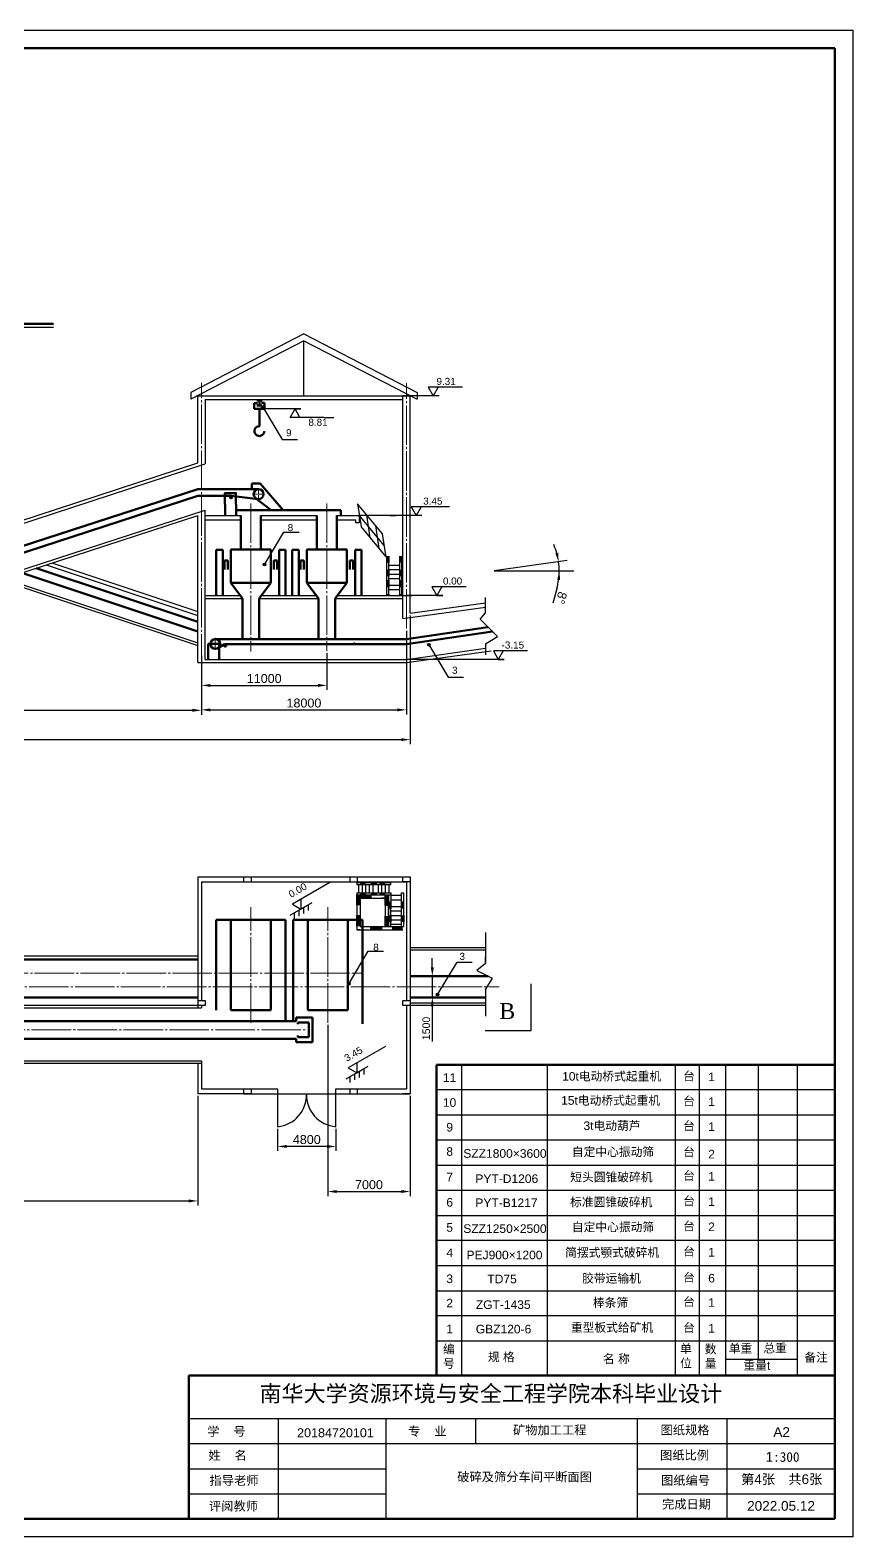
# Model space of a CAD drawing. Header units: millimetres. Extents: x 2523 to 3117, y 1356 to 1776.
# Drawn here: x 2888.1 to 3117.3, y 1355.7 to 1775.7 of the extents above; entities that cross this region are included whole.
import ezdxf

# ---------------------------------------------------------------- set-up
doc = ezdxf.new("R2010")
doc.units = ezdxf.units.MM
doc.linetypes.add('CENTER2', pattern=[28.575, 19.05, -3.175, 3.175, -3.175])
doc.linetypes.add('JIS_08_11', pattern=[12.8, 11, -0.6, 0.6, -0.6])
doc.layers.add('中心线', color=7, linetype='CENTER2', lineweight=9)
doc.layers.add('设备', color=7, linetype='Continuous', lineweight=50)
doc.layers.add('厂房', color=7, linetype='Continuous')
doc.layers.add('标注', color=7, linetype='Continuous')
doc.styles.get("Standard").update_dxf_attribs({"font": 'arial.ttf'})
doc.dimstyles.new('ISO-25', dxfattribs={"dimtxt": 2.5, "dimasz": 2.5, "dimexe": 1.25, "dimexo": 0.625, "dimtad": 1, "dimtxsty": 'Standard', "dimcen": 2.5, "dimadec": 0, "dimazin": 0, "dimtfac": 1, "dimtmove": 0, "dimatfit": 3, "dimfxl": 1, "dimarcsym": 0})

# ---------------------------------------------------------------- blocks, each defined once
blk = doc.blocks.new('*U15')
at = {"layer": '中心线', "color": 0, "linetype": 'JIS_08_11', "transparency": 16777216}
blk.add_line((0, -19.58), (0, 61.43), dxfattribs=at)
blk = doc.blocks.new('*U16')
at = {"layer": '中心线', "color": 0, "linetype": 'JIS_08_11', "transparency": 16777216}
blk.add_line((0, 32.06), (0, -9.06), dxfattribs=at)
blk = doc.blocks.new('*U17')
at = {"layer": '中心线', "color": 0, "linetype": 'JIS_08_11', "transparency": 16777216}
blk.add_line((0, -34.19), (0, 34.19), dxfattribs=at)
blk = doc.blocks.new('*D45')
at = {"layer": 'Defpoints', "color": 0, "transparency": 16777216}
for p in [(2992.92, 1608.94), (2935.82, 1596.39), (2992.92, 1586.26)]:
    blk.add_point(p, dxfattribs=at)
at = {"layer": '标注', "color": 0, "lineweight": -2, "transparency": 16777216}
for p, q in [((2992.92, 1608.31), (2992.92, 1585.01)), ((2935.82, 1595.76), (2935.82, 1585.01)), ((2938.32, 1586.26), (2990.42, 1586.26))]:
    blk.add_line(p, q, dxfattribs=at)
at = {"layer": '标注', "color": 0, "transparency": 16777216}
for points in [[(2938.32, 1586.67), (2938.32, 1585.84), (2935.82, 1586.26)], [(2990.42, 1586.67), (2990.42, 1585.84), (2992.92, 1586.26)]]:
    blk.add_solid(points, dxfattribs=at)
at = {"layer": '标注', "color": 0, "transparency": 16777216, "insert": (2964.37, 1588.16), "char_height": 2.5, "attachment_point": 5}
blk.add_mtext('18000', dxfattribs=at)
blk = doc.blocks.new('*D46')
at = {"layer": 'Defpoints', "color": 0, "transparency": 16777216}
for p in [(3035.43, 1626.68), (3037.71, 1627.86), (3017.35, 1624.99), (3017.35, 1624.99), (3039.54, 1624.99)]:
    blk.add_point(p, dxfattribs=at)
at = {"layer": '标注', "color": 0, "lineweight": -2, "transparency": 16777216}
blk.add_line((3034.82, 1620.04), (3033.67, 1615.98), dxfattribs=at)
for start, end in [(15.9183, 23.8148), (360, 8.0218), (344.1692, 360), (344.207, 352.1035)]:
    blk.add_arc((3017.35, 1624.99), 18.15, start, end, dxfattribs=at)
at = {"layer": '标注', "color": 0, "transparency": 16777216}
for points in [[(3035.22, 1630.05), (3034.4, 1629.88), (3035.33, 1627.52)], [(3034.92, 1622.52), (3035.75, 1622.47), (3035.51, 1624.99)]]:
    blk.add_solid(points, dxfattribs=at)
at = {"layer": '标注', "color": 0, "transparency": 16777216, "insert": (3036.07, 1617.49), "char_height": 2.5, "attachment_point": 5, "rotation": 254.1692}
blk.add_mtext('8°', dxfattribs=at)
blk = doc.blocks.new('*U6')
at = {"layer": '中心线', "color": 0, "linetype": 'JIS_08_11', "transparency": 16777216}
blk.add_line((-121.49, 0), (108.89, 0), dxfattribs=at)
blk = doc.blocks.new('*U8')
at = {"layer": '中心线', "color": 0, "linetype": 'JIS_08_11', "transparency": 16777216}
blk.add_line((-232.01, 0), (14.16, 0), dxfattribs=at)
blk = doc.blocks.new('*U9')
at = {"layer": '中心线', "color": 0, "linetype": 'JIS_08_11', "transparency": 16777216}
blk.add_line((-109.46, 0), (109.46, 0), dxfattribs=at)
blk = doc.blocks.new('*U10')
at = {"layer": '中心线', "color": 0, "linetype": 'JIS_08_11', "transparency": 16777216}
blk.add_line((0, -16.08), (0, 16.08), dxfattribs=at)
blk = doc.blocks.new('*D38')
at = {"layer": 'Defpoints', "color": 0, "transparency": 16777216}
for p in [(2993.96, 1512.02), (2993.96, 1506.12), (3000.13, 1506.12)]:
    blk.add_point(p, dxfattribs=at)
at = {"layer": '标注', "color": 0, "lineweight": -2, "transparency": 16777216}
for p, q in [((3000.13, 1514.52), (3000.13, 1517.02)), ((2994.58, 1512.02), (3001.38, 1512.02)), ((3000.13, 1512.02), (3000.13, 1506.12)), ((2994.58, 1506.12), (3001.38, 1506.12)), ((3000.13, 1503.62), (3000.13, 1493.8))]:
    blk.add_line(p, q, dxfattribs=at)
at = {"layer": '标注', "color": 0, "transparency": 16777216}
for points in [[(2999.72, 1514.52), (3000.55, 1514.52), (3000.13, 1512.02)], [(2999.72, 1503.62), (3000.55, 1503.62), (3000.13, 1506.12)]]:
    blk.add_solid(points, dxfattribs=at)
at = {"layer": '标注', "color": 0, "transparency": 16777216, "insert": (2998.44, 1497.46), "char_height": 2.5, "attachment_point": 5, "rotation": 90}
blk.add_mtext('{\\H0.84x;1500}', dxfattribs=at)
blk = doc.blocks.new('*D54')
at = {"layer": 'Defpoints', "color": 0, "transparency": 16777216}
for p in [(2597.51, 1682.57), (2993.96, 1613.18), (2993.96, 1577.96)]:
    blk.add_point(p, dxfattribs=at)
at = {"layer": '厂房', "color": 0, "lineweight": -2, "transparency": 16777216}
for p, q in [((2597.51, 1681.94), (2597.51, 1576.71)), ((2993.96, 1612.55), (2993.96, 1576.71)), ((2600.01, 1577.96), (2991.46, 1577.96))]:
    blk.add_line(p, q, dxfattribs=at)
at = {"layer": '厂房', "color": 0, "transparency": 16777216}
for points in [[(2600.01, 1578.38), (2600.01, 1577.54), (2597.51, 1577.96)], [(2991.46, 1578.38), (2991.46, 1577.54), (2993.96, 1577.96)]]:
    blk.add_solid(points, dxfattribs=at)
at = {"layer": '厂房', "color": 0, "transparency": 16777216, "insert": (2795.73, 1579.86), "char_height": 2.5, "attachment_point": 5}
blk.add_mtext('98000', dxfattribs=at)
blk = doc.blocks.new('*D56')
at = {"layer": 'Defpoints', "color": 0, "transparency": 16777216}
for p in [(2957.03, 1470.08), (2973.28, 1470.08), (2957.03, 1464.56)]:
    blk.add_point(p, dxfattribs=at)
at = {"layer": '标注', "color": 0, "lineweight": -2, "transparency": 16777216}
for p, q in [((2957.03, 1469.45), (2957.03, 1463.31)), ((2973.28, 1469.45), (2973.28, 1463.31)), ((2970.78, 1464.56), (2959.53, 1464.56))]:
    blk.add_line(p, q, dxfattribs=at)
at = {"layer": '标注', "color": 0, "transparency": 16777216}
for points in [[(2959.53, 1464.98), (2959.53, 1464.15), (2957.03, 1464.56)], [(2970.78, 1464.98), (2970.78, 1464.15), (2973.28, 1464.56)]]:
    blk.add_solid(points, dxfattribs=at)
at = {"layer": '标注', "color": 0, "transparency": 16777216, "insert": (2965.16, 1466.47), "char_height": 2.5, "attachment_point": 5}
blk.add_mtext('4800', dxfattribs=at)
blk = doc.blocks.new('*U57')
at = {"layer": '中心线', "color": 0, "linetype": 'CENTER2', "transparency": 16777216}
for p, q in [((-1.56, 0), (-0.28, 0)), ((0, 0.28), (0, 1.67)), ((0.28, 0), (1.56, 0)), ((0, -1.56), (0, -0.28))]:
    blk.add_line(p, q, dxfattribs=at)
at = {"layer": '中心线', "color": 0, "linetype": 'Continuous', "transparency": 16777216}
for p, q in [((-0.14, 0), (0.14, 0)), ((0, -0.14), (0, 0.14))]:
    blk.add_line(p, q, dxfattribs=at)
blk = doc.blocks.new('*U64')
at = {"layer": '中心线', "color": 0, "linetype": 'JIS_08_11', "transparency": 16777216}
blk.add_line((0, 32.14), (0, -9.14), dxfattribs=at)
blk = doc.blocks.new('*U65')
at = {"layer": '中心线', "color": 0, "linetype": 'JIS_08_11', "transparency": 16777216}
blk.add_line((0, -16.08), (0, 16.08), dxfattribs=at)
blk = doc.blocks.new('*D66')
at = {"layer": 'Defpoints', "color": 0, "transparency": 16777216}
for p in [(2970.78, 1602.67), (2935.82, 1599.44), (2970.78, 1593.08)]:
    blk.add_point(p, dxfattribs=at)
at = {"layer": '厂房', "color": 0, "lineweight": -2, "transparency": 16777216}
for p, q in [((2970.78, 1602.04), (2970.78, 1591.83)), ((2935.82, 1598.82), (2935.82, 1591.83)), ((2938.32, 1593.08), (2968.28, 1593.08))]:
    blk.add_line(p, q, dxfattribs=at)
at = {"layer": '厂房', "color": 0, "transparency": 16777216}
for points in [[(2938.32, 1593.5), (2938.32, 1592.67), (2935.82, 1593.08)], [(2968.28, 1593.5), (2968.28, 1592.67), (2970.78, 1593.08)]]:
    blk.add_solid(points, dxfattribs=at)
at = {"layer": '厂房', "color": 0, "transparency": 16777216, "insert": (2953.3, 1594.99), "char_height": 2.5, "attachment_point": 5}
blk.add_mtext('11000', dxfattribs=at)
blk = doc.blocks.new('*D67')
at = {"layer": 'Defpoints', "color": 0, "transparency": 16777216}
for p in [(2971.01, 1499.07), (2993.96, 1479.26), (2993.96, 1452)]:
    blk.add_point(p, dxfattribs=at)
at = {"layer": '厂房', "color": 0, "lineweight": -2, "transparency": 16777216}
for p, q in [((2971.01, 1498.44), (2971.01, 1450.75)), ((2993.96, 1478.63), (2993.96, 1450.75)), ((2973.51, 1452), (2991.46, 1452))]:
    blk.add_line(p, q, dxfattribs=at)
at = {"layer": '厂房', "color": 0, "transparency": 16777216}
for points in [[(2973.51, 1452.41), (2973.51, 1451.58), (2971.01, 1452)], [(2991.46, 1452.41), (2991.46, 1451.58), (2993.96, 1452)]]:
    blk.add_solid(points, dxfattribs=at)
at = {"layer": '厂房', "color": 0, "transparency": 16777216, "insert": (2982.48, 1453.9), "char_height": 2.5, "attachment_point": 5}
blk.add_mtext('7000', dxfattribs=at)
blk = doc.blocks.new('*D68')
at = {"layer": 'Defpoints', "color": 0, "transparency": 16777216}
for p in [(2934.79, 1479.26), (2788.65, 1450.52), (2934.79, 1449.38)]:
    blk.add_point(p, dxfattribs=at)
at = {"layer": '厂房', "color": 0, "lineweight": -2, "transparency": 16777216}
for p, q in [((2934.79, 1478.63), (2934.79, 1448.13)), ((2788.65, 1449.9), (2788.65, 1448.13)), ((2791.15, 1449.38), (2932.29, 1449.38))]:
    blk.add_line(p, q, dxfattribs=at)
at = {"layer": '厂房', "color": 0, "transparency": 16777216}
for points in [[(2791.15, 1449.79), (2791.15, 1448.96), (2788.65, 1449.38)], [(2932.29, 1449.79), (2932.29, 1448.96), (2934.79, 1449.38)]]:
    blk.add_solid(points, dxfattribs=at)
at = {"layer": '厂房', "color": 0, "transparency": 16777216, "insert": (2861.72, 1451.28), "char_height": 2.5, "attachment_point": 5}
blk.add_mtext('42500', dxfattribs=at)
blk = doc.blocks.new('*D69')
at = {"layer": 'Defpoints', "color": 0, "transparency": 16777216}
for p in [(2802.8, 1602.02), (2935.82, 1602.02), (2935.82, 1586.14)]:
    blk.add_point(p, dxfattribs=at)
at = {"layer": '厂房', "color": 0, "lineweight": -2, "transparency": 16777216}
for p, q in [((2802.8, 1601.39), (2802.8, 1584.89)), ((2935.82, 1601.39), (2935.82, 1584.89)), ((2805.3, 1586.14), (2933.32, 1586.14))]:
    blk.add_line(p, q, dxfattribs=at)
at = {"layer": '厂房', "color": 0, "transparency": 16777216}
for points in [[(2805.3, 1586.56), (2805.3, 1585.73), (2802.8, 1586.14)], [(2933.32, 1586.56), (2933.32, 1585.73), (2935.82, 1586.14)]]:
    blk.add_solid(points, dxfattribs=at)
at = {"layer": '厂房', "color": 0, "transparency": 16777216, "insert": (2869.31, 1588.05), "char_height": 2.5, "attachment_point": 5}
blk.add_mtext('39000', dxfattribs=at)
blk = doc.blocks.new('*U70')
at = {"layer": '中心线', "color": 0, "linetype": 'CENTER2', "transparency": 16777216}
for p, q in [((-0.42, 0), (-0.07, 0)), ((0, 0.07), (0, 0.46)), ((0.07, 0), (0.42, 0)), ((0, -0.53), (0, -0.07))]:
    blk.add_line(p, q, dxfattribs=at)
at = {"layer": '中心线', "color": 0, "linetype": 'Continuous', "transparency": 16777216}
for p, q in [((-0.03, 0), (0.03, 0)), ((0, -0.03), (0, 0.03))]:
    blk.add_line(p, q, dxfattribs=at)
blk = doc.blocks.new('*U71')
at = {"layer": '中心线', "color": 0, "linetype": 'CENTER2', "transparency": 16777216}
for p, q in [((-0.42, 0), (-0.07, 0)), ((0, 0.07), (0, 0.46)), ((0.07, 0), (0.42, 0)), ((0, -0.53), (0, -0.07))]:
    blk.add_line(p, q, dxfattribs=at)
at = {"layer": '中心线', "color": 0, "linetype": 'Continuous', "transparency": 16777216}
for p, q in [((-0.03, 0), (0.03, 0)), ((0, -0.03), (0, 0.03))]:
    blk.add_line(p, q, dxfattribs=at)
blk = doc.blocks.new('*U72')
at = {"layer": '中心线', "color": 0, "linetype": 'CENTER2', "transparency": 16777216}
for p, q in [((-1.56, 0), (-0.28, 0)), ((0, 0.28), (0, 1.67)), ((0.28, 0), (1.56, 0)), ((0, -1.56), (0, -0.28))]:
    blk.add_line(p, q, dxfattribs=at)
at = {"layer": '中心线', "color": 0, "linetype": 'Continuous', "transparency": 16777216}
for p, q in [((-0.14, 0), (0.14, 0)), ((0, -0.14), (0, 0.14))]:
    blk.add_line(p, q, dxfattribs=at)

msp = doc.modelspace()

# ---------------------------------------------------------------- hatches: boundary and pattern name
at = {"layer": '厂房', "lineweight": -3, "true_color": 0x000000}
for points in [[(2987.441, 1627.253), (2987.441, 1629.126), (2988.065, 1629.126), (2988.065, 1627.253)], [(2991.056, 1627.253), (2991.056, 1629.126), (2991.68, 1629.126), (2991.68, 1627.253)], [(2987.441, 1623.506), (2987.441, 1625.38), (2988.065, 1625.38), (2988.065, 1623.506)], [(2987.441, 1620.41), (2987.441, 1622.283), (2988.065, 1622.283), (2988.065, 1620.41)], [(2991.056, 1623.506), (2991.056, 1625.38), (2991.68, 1625.38), (2991.68, 1623.506)], [(2991.056, 1620.41), (2991.056, 1622.283), (2991.68, 1622.283), (2991.68, 1620.41)], [(2987.441, 1618.176), (2988.065, 1618.176), (2988.065, 1618.536), (2987.441, 1618.536)], [(2991.056, 1618.176), (2991.68, 1618.177), (2991.68, 1618.536), (2991.056, 1618.536)], [(2980.069, 1538.108), (2981.558, 1538.108), (2981.558, 1537.612), (2980.069, 1537.612)], [(2983.047, 1538.108), (2984.536, 1538.108), (2984.536, 1537.612), (2983.047, 1537.612)], [(2985.509, 1538.108), (2986.998, 1538.108), (2986.998, 1537.612), (2985.509, 1537.612)], [(2980.08, 1534.739), (2980.08, 1531.787), (2979.096, 1531.787), (2979.096, 1534.739)], [(2980.069, 1535.235), (2981.558, 1535.235), (2981.558, 1534.739), (2980.069, 1534.739)], [(2980.08, 1534.739), (2983.033, 1534.739), (2983.033, 1533.755), (2980.08, 1533.755)], [(2983.047, 1535.235), (2984.536, 1535.235), (2984.536, 1534.739), (2983.047, 1534.739)], [(2985.509, 1535.235), (2986.998, 1535.235), (2986.998, 1534.739), (2985.509, 1534.739)], [(2987.953, 1534.739), (2987.953, 1531.787), (2986.969, 1531.787), (2986.969, 1534.739)], [(2980.08, 1528.834), (2980.08, 1525.882), (2979.096, 1525.882), (2979.096, 1528.834)], [(2987.953, 1528.834), (2987.953, 1525.882), (2986.969, 1525.882), (2986.969, 1528.834)], [(2987.953, 1530.852), (2987.953, 1532.725), (2988.577, 1532.725), (2988.577, 1530.852)], [(2987.953, 1527.106), (2987.953, 1528.979), (2988.577, 1528.979), (2988.577, 1527.106)], [(2991.568, 1530.852), (2991.568, 1532.725), (2992.192, 1532.725), (2992.192, 1530.852)], [(2991.568, 1527.106), (2991.568, 1528.979), (2992.192, 1528.979), (2992.192, 1527.106)], [(2983.033, 1525.891), (2985.985, 1525.891), (2985.985, 1524.907), (2983.033, 1524.907)], [(2988.937, 1525.891), (2991.889, 1525.891), (2991.889, 1524.907), (2988.937, 1524.907)]]:
    msp.add_hatch(color=18, dxfattribs=at).paths.add_polyline_path(points)
at = {"layer": '标注', "lineweight": -3, "true_color": 0x000000}
for points in [[(2953.764, 1626.781, 1), (2953.031, 1626.781, 1)], [(2999.532, 1604.429, -1), (2998.799, 1604.429, -1)], [(2977.261, 1509.91, 1), (2976.528, 1509.91, 1)], [(3001.976, 1506.898, 1), (3001.243, 1506.898, 1)]]:
    msp.add_hatch(color=18, dxfattribs=at).paths.add_polyline_path(points)
at = {"layer": '设备', "lineweight": -3, "true_color": 0x000000}
msp.add_hatch(color=18, dxfattribs=at).paths.add_polyline_path([(2953.285, 1670.64, -1), (2952.553, 1670.64, -1)])

# ---------------------------------------------------------------- linework, layer by layer
for p, q in [((2523.283, 1775.738), (3117.283, 1775.738)), ((3117.283, 1775.738), (3117.283, 1355.738)), ((3008.271, 1487.319), (3008.271, 1400.738)), ((3032.146, 1487.319), (3032.146, 1400.738)), ((3067.822, 1487.319), (3067.822, 1400.738)), ((3074.475, 1487.319), (3074.475, 1400.738)), ((3081.823, 1487.319), (3081.823, 1400.738)), ((3090.886, 1487.319), (3090.886, 1405.232)), ((3101.796, 1487.319), (3101.796, 1400.738)), ((3112.283, 1480.319), (3001.271, 1480.319)), ((3112.283, 1473.319), (3001.271, 1473.319)), ((3112.283, 1360.738), (3112.283, 1473.319)), ((3112.283, 1466.319), (3001.271, 1466.319)), ((3001.271, 1459.319), (3112.283, 1459.319)), ((3112.283, 1452.319), (3001.271, 1452.319)), ((3001.271, 1445.319), (3112.283, 1445.319)), ((3112.283, 1438.319), (3001.271, 1438.319)), ((3112.283, 1431.319), (3001.271, 1431.319)), ((3001.271, 1424.319), (3112.283, 1424.319)), ((3112.283, 1417.319), (3001.271, 1417.319)), ((3112.283, 1410.319), (3001.271, 1410.319)), ((2932.283, 1388.738), (3112.283, 1388.738)), ((2957.283, 1360.738), (2957.283, 1388.738)), ((2987.283, 1360.738), (2987.283, 1388.738)), ((3012.283, 1381.738), (3012.283, 1388.738)), ((3057.283, 1360.738), (3057.283, 1388.738)), ((3082.283, 1360.738), (3082.283, 1388.738)), ((2932.283, 1381.738), (3112.283, 1381.738)), ((2932.283, 1374.738), (2987.283, 1374.738)), ((3057.283, 1374.738), (3112.283, 1374.738)), ((2932.283, 1367.738), (2987.283, 1367.738)), ((3057.283, 1367.738), (3112.283, 1367.738)), ((3117.283, 1355.738), (2523.283, 1355.738))]:
    msp.add_line(p, q)
at = {"lineweight": 50}
for p, q in [((2548.283, 1770.738), (3112.283, 1770.738)), ((3112.283, 1770.738), (3112.283, 1360.738)), ((3001.271, 1400.738), (3001.271, 1487.319)), ((3112.283, 1487.319), (3001.271, 1487.319)), ((2932.283, 1360.738), (2932.283, 1400.738)), ((2932.283, 1400.738), (3112.283, 1400.738)), ((3112.283, 1360.738), (2548.283, 1360.738))]:
    msp.add_line(p, q, dxfattribs=at)
at = {"ltscale": 0.5}
msp.add_line((3081.823, 1405.232), (3101.796, 1405.232), dxfattribs=at)
at = {"layer": '厂房'}
for p, q in [((2964.372, 1691.087), (2932.872, 1674.742)), ((2964.372, 1689.172), (2932.872, 1672.827)), ((2964.372, 1691.087), (2995.871, 1674.742)), ((2964.372, 1673.822), (2964.372, 1689.172)), ((2964.372, 1689.172), (2995.871, 1672.827)), ((2932.872, 1674.742), (2932.872, 1672.827)), ((2936.854, 1672.789), (2936.854, 1654.873)), ((2995.871, 1674.742), (2995.871, 1672.827)), ((2945.475, 1640.448), (2946.825, 1640.448)), ((2952.388, 1640.45), (2968, 1640.454)), ((2892.576, 1626.691), (2934.788, 1612.588)), ((2894.188, 1627.218), (2934.788, 1613.637)), ((2879.844, 1622.532), (2934.788, 1604.235)), ((2880.888, 1622.873), (2934.788, 1604.923)), ((2988.577, 1537.612), (2988.577, 1538.108)), ((2991.568, 1535.235), (2992.192, 1535.235)), ((2935.824, 1503.859), (2935.824, 1503.214))]:
    msp.add_line(p, q, dxfattribs=at)
at = {"layer": '厂房', "color": 18, "lineweight": -3, "true_color": 0x000000}
for p, q in [((2934.788, 1673.822), (2993.956, 1673.822)), ((2934.788, 1655.153), (2934.788, 1673.822)), ((2936.854, 1672.789), (2991.889, 1672.789)), ((2991.889, 1611.696), (2991.889, 1673.825)), ((2993.956, 1613.175), (2993.956, 1673.822)), ((2815.043, 1615.817), (2934.788, 1655.153)), ((2815.731, 1615.128), (2936.854, 1654.873)), ((2934.788, 1654.186), (2934.788, 1654.195)), ((2979.306, 1643.718), (2980.278, 1637.332)), ((2986.263, 1635.315), (2979.306, 1643.718)), ((2808.481, 1600.133), (2936.854, 1641.971)), ((2809.17, 1599.444), (2934.788, 1640.481)), ((2934.788, 1599.444), (2934.788, 1640.481)), ((2936.854, 1600.33), (2936.854, 1641.971)), ((2973.558, 1640.456), (2979.802, 1640.454)), ((2973.561, 1639.265), (2978.867, 1639.265)), ((2978.867, 1638.397), (2978.867, 1639.265)), ((2979.802, 1638.397), (2978.867, 1638.397)), ((2986.749, 1632.122), (2979.792, 1640.525)), ((2979.802, 1640.454), (2979.802, 1638.397)), ((2997.199, 1640.454), (2979.802, 1640.454)), ((2982.829, 1634.251), (2981.857, 1640.637)), ((2987.235, 1628.929), (2980.278, 1637.332)), ((2985.336, 1631.223), (2984.364, 1637.609)), ((2987.235, 1628.929), (2986.263, 1635.315)), ((2987.441, 1627.253), (2987.441, 1629.126)), ((2987.441, 1622.283), (2987.441, 1629.126)), ((2988.065, 1629.126), (2988.065, 1627.253)), ((2988.065, 1622.283), (2988.065, 1629.126)), ((2988.065, 1626.628), (2991.056, 1626.628)), ((2991.056, 1627.253), (2991.056, 1629.126)), ((2991.056, 1622.283), (2991.056, 1629.126)), ((2991.68, 1622.283), (2991.68, 1629.126)), ((2987.441, 1623.506), (2987.441, 1625.38)), ((2987.441, 1622.283), (2988.065, 1622.283)), ((2987.441, 1620.41), (2987.441, 1622.283)), ((2987.441, 1618.176), (2987.441, 1622.283)), ((2988.065, 1625.38), (2988.065, 1623.506)), ((2988.065, 1625.38), (2991.056, 1625.38)), ((2988.065, 1625.38), (2991.056, 1625.38)), ((2988.065, 1624.131), (2991.056, 1624.131)), ((2988.065, 1622.882), (2991.056, 1622.882)), ((2988.065, 1622.283), (2988.065, 1620.41)), ((2988.065, 1618.176), (2988.065, 1622.283)), ((2991.056, 1623.506), (2991.056, 1625.38)), ((2991.056, 1622.283), (2991.68, 1622.283)), ((2991.056, 1620.41), (2991.056, 1622.283)), ((2991.056, 1618.176), (2991.056, 1622.283)), ((2991.68, 1625.38), (2991.68, 1623.506)), ((2991.68, 1618.177), (2991.68, 1622.283)), ((2936.854, 1618.173), (2946.636, 1618.173)), ((2936.854, 1617.287), (2947.296, 1617.287)), ((2951.92, 1617.287), (2968.469, 1617.287)), ((2952.58, 1618.173), (2967.809, 1618.173)), ((2973.093, 1617.287), (2991.889, 1617.287)), ((2973.752, 1618.173), (2991.889, 1618.177)), ((2987.441, 1618.176), (2987.441, 1618.536)), ((2988.065, 1621.034), (2991.056, 1621.034)), ((2988.065, 1619.785), (2991.056, 1619.785)), ((2988.065, 1618.536), (2988.065, 1618.176)), ((2991.056, 1618.176), (2991.056, 1618.536)), ((2991.68, 1618.536), (2991.68, 1618.177)), ((3014.918, 1604.637), (3014.918, 1602.532)), ((2936.854, 1600.33), (2970.269, 1600.33)), ((2992.922, 1600.33), (3014.918, 1603.422)), ((2947.606, 1599.444), (2992.922, 1599.441)), ((2979.096, 1538.108), (2984.536, 1538.108)), ((2979.096, 1538.108), (2979.096, 1537.612)), ((2979.096, 1537.612), (2984.536, 1537.612)), ((2979.573, 1537.612), (2979.573, 1535.235)), ((2980.069, 1538.108), (2981.558, 1538.108)), ((2981.558, 1537.612), (2980.069, 1537.612)), ((2980.565, 1537.612), (2980.565, 1535.235)), ((2981.558, 1537.612), (2981.558, 1535.235)), ((2981.558, 1537.612), (2981.558, 1535.235)), ((2982.551, 1537.612), (2982.551, 1535.235)), ((2983.047, 1538.108), (2984.536, 1538.108)), ((2984.536, 1537.612), (2983.047, 1537.612)), ((2983.543, 1537.612), (2983.543, 1535.235)), ((2984.536, 1538.108), (2988.577, 1538.108)), ((2984.536, 1538.108), (2984.536, 1537.612)), ((2984.536, 1537.612), (2988.577, 1537.612)), ((2985.012, 1537.612), (2985.012, 1535.235)), ((2985.509, 1538.108), (2986.998, 1538.108)), ((2986.998, 1537.612), (2985.509, 1537.612)), ((2986.005, 1537.612), (2986.005, 1535.235)), ((2986.998, 1537.612), (2986.998, 1535.235)), ((2986.998, 1537.612), (2986.998, 1535.235)), ((2987.99, 1537.612), (2987.99, 1535.235)), ((2979.096, 1535.235), (2979.096, 1534.739)), ((2979.096, 1535.235), (2984.536, 1535.235)), ((2979.096, 1534.739), (2980.08, 1534.739)), ((2979.096, 1531.787), (2979.096, 1534.739)), ((2979.096, 1534.739), (2979.096, 1524.907)), ((2979.096, 1534.739), (2987.953, 1534.739)), ((2979.096, 1534.739), (2984.536, 1534.739)), ((2979.096, 1533.755), (2987.953, 1533.755)), ((2980.069, 1535.235), (2981.558, 1535.235)), ((2981.558, 1534.739), (2980.069, 1534.739)), ((2980.08, 1533.755), (2980.08, 1534.739)), ((2980.08, 1534.739), (2980.08, 1531.787)), ((2980.08, 1534.739), (2983.033, 1534.739)), ((2980.08, 1533.755), (2980.08, 1525.944)), ((2980.08, 1532.771), (2980.08, 1533.755)), ((2983.033, 1533.755), (2980.08, 1533.755)), ((2980.08, 1533.755), (2980.08, 1532.771)), ((2983.033, 1533.755), (2983.033, 1534.739)), ((2983.033, 1534.739), (2983.033, 1533.755)), ((2983.047, 1535.235), (2984.536, 1535.235)), ((2984.536, 1535.235), (2984.536, 1534.739)), ((2984.536, 1535.235), (2988.577, 1535.235)), ((2984.536, 1534.739), (2988.577, 1534.739)), ((2985.509, 1535.235), (2986.998, 1535.235)), ((2986.998, 1534.739), (2985.509, 1534.739)), ((2985.985, 1534.739), (2987.953, 1534.739)), ((2985.985, 1534.739), (2986.969, 1534.739)), ((2987.953, 1533.755), (2985.985, 1533.755)), ((2986.969, 1533.755), (2986.969, 1534.739)), ((2986.969, 1531.787), (2986.969, 1534.739)), ((2986.969, 1534.739), (2986.969, 1526.673)), ((2987.953, 1534.739), (2987.953, 1531.787)), ((2987.953, 1534.739), (2987.955, 1528.094)), ((2987.953, 1533.755), (2987.953, 1526.673)), ((2988.577, 1535.235), (2988.577, 1532.725)), ((2988.577, 1534.573), (2991.568, 1534.573)), ((2988.577, 1533.325), (2991.568, 1533.325)), ((2991.568, 1532.725), (2991.568, 1535.235)), ((2992.192, 1532.725), (2992.192, 1535.235)), ((2980.08, 1528.834), (2980.08, 1525.882)), ((2986.969, 1531.787), (2987.953, 1531.787)), ((2987.953, 1531.787), (2986.969, 1531.787)), ((2986.969, 1525.882), (2986.969, 1528.834)), ((2987.738, 1531.916), (2987.738, 1532.9)), ((2987.738, 1532.9), (2987.738, 1531.916)), ((2987.953, 1530.852), (2987.953, 1532.725)), ((2987.953, 1525.882), (2987.953, 1532.725)), ((2987.953, 1532.725), (2988.577, 1532.725)), ((2987.953, 1527.106), (2987.953, 1528.979)), ((2987.953, 1528.834), (2987.953, 1525.882)), ((2988.577, 1532.725), (2988.577, 1530.852)), ((2988.577, 1525.882), (2988.577, 1532.725)), ((2988.577, 1531.477), (2991.568, 1531.477)), ((2988.577, 1530.228), (2991.568, 1530.228)), ((2988.577, 1528.979), (2988.577, 1527.106)), ((2988.577, 1528.979), (2991.568, 1528.979)), ((2988.577, 1528.979), (2991.568, 1528.979)), ((2991.568, 1530.852), (2991.568, 1532.725)), ((2991.568, 1525.882), (2991.568, 1532.725)), ((2991.568, 1532.725), (2992.192, 1532.725)), ((2991.568, 1527.106), (2991.568, 1528.979)), ((2992.192, 1525.882), (2992.192, 1532.725)), ((2992.192, 1528.979), (2992.192, 1527.106)), ((2979.096, 1524.907), (2991.889, 1524.907)), ((2980.08, 1525.891), (2991.889, 1525.891)), ((2985.985, 1524.907), (2983.033, 1524.907)), ((2985.985, 1524.907), (2985.985, 1525.891)), ((2985.985, 1525.891), (2985.985, 1524.907)), ((2987.953, 1525.882), (2988.577, 1525.882)), ((2988.577, 1527.73), (2991.568, 1527.73)), ((2988.577, 1526.481), (2991.568, 1526.481)), ((2988.937, 1525.891), (2991.889, 1525.891)), ((2991.889, 1524.907), (2988.937, 1524.907)), ((2991.568, 1525.882), (2992.192, 1525.882))]:
    msp.add_line(p, q, dxfattribs=at)
at = {"layer": '厂房', "color": 18, "lineweight": -3, "ltscale": 50, "true_color": 0x000000}
for p, q in [((2980.311, 1644.968), (2980.311, 1644.968)), ((2991.889, 1618.177), (2994.62, 1618.177)), ((2934.788, 1539.68), (2993.956, 1539.68)), ((2934.788, 1539.68), (2934.788, 1503.214)), ((2935.822, 1538.301), (2992.922, 1538.302)), ((2935.822, 1538.302), (2935.824, 1505.237)), ((2949.672, 1539.68), (2949.672, 1538.302)), ((2977.128, 1539.68), (2977.128, 1538.302)), ((2979.195, 1539.68), (2979.195, 1538.302)), ((2991.889, 1538.302), (2991.889, 1539.68)), ((2991.889, 1538.302), (2991.889, 1539.68)), ((2991.889, 1539.68), (2993.956, 1539.68)), ((2993.956, 1538.302), (2991.889, 1538.302)), ((2992.922, 1538.302), (2992.922, 1513.159)), ((2993.956, 1539.68), (2993.956, 1513.844)), ((2993.956, 1539.68), (2993.956, 1538.302)), ((2986.969, 1525.882), (2987.953, 1525.882)), ((3014.915, 1524.178), (3014.915, 1518.569)), ((3014.915, 1524.178), (3014.915, 1515.587)), ((3014.915, 1521.373), (3014.915, 1515.587)), ((2993.953, 1519.38), (3014.915, 1519.38)), ((2993.953, 1519.38), (3014.915, 1519.38)), ((2994.986, 1520.069), (3014.915, 1520.069)), ((3014.918, 1515.571), (3014.918, 1517.41)), ((2992.922, 1513.159), (2992.922, 1505.237)), ((2993.956, 1513.844), (2993.956, 1497.709)), ((3014.915, 1515.587), (3012.551, 1513.568)), ((3012.551, 1513.568), (3016.787, 1511.452)), ((3016.787, 1511.452), (3014.915, 1508.393)), ((3014.915, 1508.311), (3014.915, 1500.927)), ((2789.68, 1503.901), (2934.788, 1503.903)), ((2934.788, 1505.237), (2936.854, 1505.237)), ((2936.854, 1503.859), (2934.788, 1503.859)), ((2936.854, 1505.237), (2936.854, 1503.859)), ((2991.889, 1503.859), (2991.889, 1505.237)), ((2991.889, 1505.237), (2993.956, 1505.237)), ((2993.956, 1503.859), (2991.889, 1503.859)), ((2992.922, 1503.859), (2992.922, 1498.394)), ((2993.953, 1504.619), (3014.915, 1504.619)), ((2993.953, 1503.93), (3014.915, 1503.93)), ((2993.956, 1505.237), (2993.956, 1503.859)), ((2789.68, 1503.214), (2935.824, 1503.214)), ((2992.922, 1498.394), (2992.922, 1480.635)), ((2993.956, 1497.709), (2993.956, 1479.257)), ((2789.686, 1487.764), (2935.821, 1487.764)), ((2799.995, 1488.453), (2935.82, 1488.453)), ((2934.788, 1487.764), (2934.788, 1479.257)), ((2935.82, 1488.453), (2935.821, 1480.635)), ((2949.672, 1479.257), (2934.788, 1479.257)), ((2935.821, 1480.634), (2949.672, 1480.635)), ((2947.606, 1480.635), (2957.032, 1480.635)), ((2947.606, 1479.257), (2954.436, 1479.257)), ((2949.672, 1480.635), (2949.672, 1479.257)), ((2954.436, 1479.257), (2975.102, 1479.257)), ((2957.032, 1480.635), (2957.032, 1470.078)), ((2973.282, 1480.635), (2992.922, 1480.635)), ((2975.102, 1479.257), (2993.956, 1479.257)), ((2977.128, 1480.635), (2977.128, 1479.257)), ((2979.195, 1480.635), (2979.195, 1479.257))]:
    msp.add_line(p, q, dxfattribs=at)
at = {"layer": '厂房', "color": 18, "linetype": 'ByBlock', "lineweight": -3, "true_color": 0x000000}
for p, q in [((3014.918, 1613.331), (3014.918, 1617.545)), ((2991.889, 1611.696), (3014.918, 1614.933)), ((2993.956, 1613.175), (3014.918, 1616.121)), ((3013.464, 1611.568), (3014.918, 1613.331)), ((3018.293, 1606.676), (3013.464, 1611.568)), ((3014.918, 1604.637), (3018.293, 1606.676)), ((2970.269, 1600.33), (2992.922, 1600.333)), ((2992.923, 1599.441), (3016.556, 1602.762)), ((3014.918, 1602.532), (3014.918, 1601.624)), ((2934.788, 1599.444), (2992.922, 1599.444)), ((2789.68, 1517.658), (2934.788, 1517.658)), ((2973.282, 1470.078), (2973.282, 1480.635))]:
    msp.add_line(p, q, dxfattribs=at)
at = {"layer": '厂房', "color": 18, "lineweight": -3, "ltscale": 100, "true_color": 0x000000}
for p, q in [((2993.953, 1520.065), (3014.915, 1520.065)), ((2994.986, 1520.065), (3014.915, 1520.065)), ((2993.953, 1504.615), (3014.915, 1504.615)), ((2789.68, 1488.449), (2935.82, 1488.452))]:
    msp.add_line(p, q, dxfattribs=at)
at = {"layer": '厂房', "color": 18, "lineweight": -3, "ltscale": 50, "true_color": 0x000000}
for centre, radius, start, end in [((2956.222, 1478.923), 8.882, 275.23254, 2.16027), ((2973.943, 1478.905), 8.852, 177.71937, 265.71867)]:
    msp.add_arc(centre, radius, start, end, dxfattribs=at)
at = {"layer": '标注', "color": 18, "lineweight": 50, "true_color": 0x000000}
msp.add_line((2858.656, 1693.91), (2894.574, 1693.91), dxfattribs=at)
at = {"layer": '标注', "color": 18, "lineweight": -3, "true_color": 0x000000}
for p, q in [((2858.656, 1692.926), (2894.574, 1692.926)), ((3008.502, 1676.188), (2999.008, 1676.188)), ((2999.008, 1676.188), (3000.374, 1673.822)), ((3001.74, 1676.188), (3000.374, 1673.822)), ((2988.589, 1673.822), (2990.223, 1673.822)), ((3002.008, 1673.822), (2991.889, 1673.822)), ((2953.097, 1670.342), (2958.325, 1661.581)), ((2960.523, 1667.801), (2961.888, 1670.167)), ((2970.017, 1667.801), (2960.523, 1667.801)), ((2963.254, 1667.801), (2961.888, 1670.167)), ((2958.325, 1661.581), (2962.541, 1661.581)), ((3004.941, 1642.82), (2994.289, 1642.82)), ((2994.289, 1642.82), (2995.654, 1640.454)), ((2997.02, 1642.82), (2995.654, 1640.454)), ((2988.287, 1640.454), (2989.921, 1640.454)), ((2953.576, 1627.08), (2958.803, 1635.841)), ((2958.803, 1635.841), (2963.02, 1635.841)), ((3003.041, 1618.177), (2992.922, 1618.177)), ((3009.536, 1620.542), (3000.041, 1620.542)), ((3000.041, 1620.542), (3001.407, 1618.177)), ((3002.773, 1620.542), (3001.407, 1618.177)), ((3001.407, 1618.177), (3003.041, 1618.177)), ((2999.344, 1604.131), (3004.572, 1595.369)), ((3020.136, 1600.333), (3010.017, 1600.333)), ((3026.63, 1602.699), (3017.136, 1602.699)), ((3017.136, 1602.699), (3018.502, 1600.333)), ((3019.868, 1602.699), (3018.502, 1600.333)), ((3018.502, 1600.333), (3020.136, 1600.333)), ((3004.572, 1595.369), (3008.788, 1595.369)), ((2971.592, 1538.119), (2961.179, 1532.107)), ((2963.545, 1533.473), (2963.545, 1530.741)), ((2966.608, 1532.51), (2960.481, 1528.972)), ((2961.179, 1532.107), (2963.545, 1530.741)), ((2961.631, 1529.637), (2961.631, 1528.025)), ((2962.944, 1530.394), (2962.944, 1528.783)), ((2963.545, 1530.741), (2964.96, 1531.558)), ((2964.256, 1531.103), (2964.256, 1529.492)), ((2965.568, 1531.909), (2965.568, 1530.298)), ((2977.073, 1510.209), (2982.301, 1518.97)), ((2982.301, 1518.97), (2986.517, 1518.97)), ((3001.788, 1507.197), (3007.016, 1515.958)), ((3007.016, 1515.958), (3011.232, 1515.958)), ((3027.711, 1496.855), (3027.711, 1509.889)), ((3014.819, 1496.855), (3027.711, 1496.855)), ((2987.128, 1492.454), (2976.714, 1486.441)), ((2982.143, 1486.844), (2976.016, 1483.307)), ((2979.08, 1487.807), (2979.08, 1485.075)), ((2976.714, 1486.441), (2979.08, 1485.075)), ((2977.167, 1483.971), (2977.167, 1482.359)), ((2978.479, 1484.728), (2978.479, 1483.117)), ((2979.08, 1485.075), (2980.495, 1485.893)), ((2979.791, 1485.438), (2979.791, 1483.826)), ((2981.103, 1486.243), (2981.103, 1484.632))]:
    msp.add_line(p, q, dxfattribs=at)
at = {"layer": '标注', "color": 18, "lineweight": -3, "ltscale": 50, "true_color": 0x000000}
for p, q in [((2970.017, 1667.801), (2972.689, 1667.801)), ((3010.017, 1600.333), (2992.922, 1600.333))]:
    msp.add_line(p, q, dxfattribs=at)
at = {"layer": '标注', "color": 18, "linetype": 'ByBlock', "lineweight": -3, "true_color": 0x000000}
for p, q in [((3037.707, 1627.856), (3017.354, 1624.988)), ((3017.354, 1624.988), (3039.536, 1624.988))]:
    msp.add_line(p, q, dxfattribs=at)
at = {"layer": '标注', "color": 18, "lineweight": -3, "true_color": 0x000000}
for centre in [(2953.397, 1626.781), (2999.165, 1604.429), (2976.894, 1509.91), (3001.61, 1506.898)]:
    msp.add_circle(centre, 0.366, dxfattribs=at)
for p in [(2953.576, 1627.08), (2953.576, 1627.08), (2953.576, 1627.08), (2953.576, 1627.08), (3001.788, 1507.197), (3001.788, 1507.197), (3001.788, 1507.197), (3001.788, 1507.197)]:
    msp.add_point(p, dxfattribs=at)
at = {"layer": '设备', "color": 18, "true_color": 0x000000}
for p, q in [((2951.469, 1671.792), (2950.543, 1671.792)), ((2951.229, 1672.532), (2952.738, 1672.532)), ((2951.983, 1672.532), (2951.983, 1671.083)), ((2953.404, 1671.82), (2952.507, 1671.82)), ((2953.404, 1670.167), (2953.404, 1671.82))]:
    msp.add_line(p, q, dxfattribs=at)
at = {"layer": '设备', "color": 18, "lineweight": 50, "true_color": 0x000000}
for p, q in [((2950.543, 1671.792), (2950.543, 1670.167)), ((2950.543, 1670.167), (2953.404, 1670.167)), ((2951.229, 1671.083), (2952.738, 1671.083)), ((2934.788, 1647.778), (2951.74, 1647.772)), ((2949.814, 1649.318), (2952.193, 1649.318)), ((2952.193, 1649.318), (2958.618, 1641.909)), ((2934.788, 1645.919), (2944.09, 1645.919)), ((2974.628, 1641.916), (2945.475, 1641.916)), ((2945.475, 1641.916), (2945.475, 1640.448)), ((2946.828, 1630.942), (2946.825, 1640.448)), ((2952.388, 1630.942), (2952.388, 1640.45)), ((2968.001, 1630.942), (2968, 1640.454)), ((2973.561, 1630.942), (2973.558, 1640.456)), ((2974.628, 1640.456), (2974.628, 1641.916)), ((2941.764, 1630.831), (2939.952, 1630.831)), ((2939.952, 1630.831), (2939.952, 1618.173)), ((2941.764, 1618.173), (2941.764, 1630.831)), ((2944.048, 1630.942), (2944.048, 1621.652)), ((2944.048, 1630.942), (2955.168, 1630.942)), ((2955.168, 1630.942), (2955.168, 1621.652)), ((2957.452, 1618.173), (2957.452, 1630.831)), ((2957.452, 1630.831), (2959.264, 1630.831)), ((2959.264, 1630.831), (2959.264, 1618.173)), ((2962.937, 1630.831), (2961.125, 1630.831)), ((2961.125, 1630.831), (2961.125, 1618.173)), ((2962.937, 1618.173), (2962.937, 1630.831)), ((2965.221, 1630.942), (2965.221, 1621.652)), ((2965.221, 1630.942), (2976.341, 1630.942)), ((2976.341, 1630.942), (2976.341, 1621.652)), ((2978.624, 1618.173), (2978.624, 1630.831)), ((2978.624, 1630.831), (2980.437, 1630.831)), ((2980.437, 1630.831), (2980.437, 1618.173)), ((2942.277, 1627.901), (2942.277, 1625.433)), ((2943.216, 1627.901), (2942.277, 1627.901)), ((2943.216, 1627.901), (2943.216, 1625.433)), ((2956, 1627.901), (2956.939, 1627.901)), ((2956, 1627.901), (2956, 1625.433)), ((2956.939, 1627.901), (2956.939, 1625.433)), ((2963.45, 1627.901), (2963.45, 1625.433)), ((2964.389, 1627.901), (2963.45, 1627.901)), ((2964.389, 1627.901), (2964.389, 1625.433)), ((2977.172, 1627.901), (2978.112, 1627.901)), ((2977.172, 1627.901), (2977.172, 1625.433)), ((2978.112, 1627.901), (2978.112, 1625.433)), ((2944.048, 1621.652), (2949.608, 1621.652)), ((2944.048, 1621.652), (2947.296, 1617.287)), ((2955.168, 1621.652), (2949.608, 1621.652)), ((2955.168, 1621.652), (2951.92, 1617.287)), ((2965.221, 1621.652), (2970.781, 1621.652)), ((2965.221, 1621.652), (2968.469, 1617.287)), ((2976.341, 1621.652), (2970.781, 1621.652)), ((2976.341, 1621.652), (2973.093, 1617.287)), ((2937.674, 1600.33), (2937.674, 1604.624)), ((2937.674, 1604.624), (2940.758, 1604.624)), ((2939.682, 1606.002), (2992.922, 1606.002)), ((2940.373, 1603.432), (2942.278, 1604.536)), ((2940.758, 1604.624), (2940.758, 1600.33)), ((2942.451, 1604.583), (2992.922, 1604.583)), ((2966.72, 1500.508), (2966.72, 1493.62)), ((2962.683, 1499.16), (2965.691, 1499.16)), ((2962.683, 1498.663), (2962.683, 1499.16)), ((2962.683, 1495.465), (2962.683, 1495.012)), ((2965.691, 1499.16), (2965.691, 1498.486)), ((2965.691, 1495.012), (2965.691, 1498.441)), ((2966.72, 1494.537), (2966.72, 1499.278)), ((2962.683, 1495.012), (2965.691, 1495.012))]:
    msp.add_line(p, q, dxfattribs=at)
at = {"layer": '设备', "color": 18, "lineweight": -3, "ltscale": 50, "true_color": 0x000000}
for p, q in [((2979.071, 1673.825), (2981.138, 1673.822)), ((2952.388, 1639.265), (2968.001, 1639.265)), ((2947.606, 1538.302), (2947.606, 1539.68)), ((3014.915, 1508.311), (3014.915, 1508.393)), ((2947.606, 1479.257), (2947.606, 1480.635)), ((2993.956, 1479.257), (2991.889, 1479.257)), ((2993.956, 1480.635), (2993.956, 1479.257))]:
    msp.add_line(p, q, dxfattribs=at)
at = {"layer": '设备', "color": 18, "lineweight": -3, "true_color": 0x000000}
for p, q in [((2963.523, 1670.167), (2953.404, 1670.167)), ((2961.888, 1670.167), (2963.523, 1670.167)), ((2936.854, 1640.448), (2945.475, 1640.448)), ((2936.854, 1639.265), (2946.828, 1639.265)), ((2936.854, 1624.373), (2936.854, 1633.226)), ((2986.597, 1599.441), (2986.616, 1599.444)), ((2979.096, 1528.834), (2980.08, 1528.834)), ((2979.096, 1525.882), (2979.096, 1528.834)), ((2980.08, 1528.834), (2979.096, 1528.834)), ((2980.08, 1524.907), (2979.096, 1524.907)), ((2980.08, 1525.891), (2980.08, 1525.891)), ((2983.033, 1524.907), (2983.033, 1525.891)), ((2983.033, 1525.891), (2983.033, 1524.907))]:
    msp.add_line(p, q, dxfattribs=at)
at = {"layer": '设备', "color": 18, "lineweight": 50, "ltscale": 100, "true_color": 0x000000}
for p, q in [((2802.799, 1604.955), (2934.788, 1647.799)), ((2805.788, 1603.854), (2934.788, 1645.919))]:
    msp.add_line(p, q, dxfattribs=at)
at = {"layer": '设备'}
for p, q in [((2949.814, 1649.318), (2949.813, 1647.772)), ((2951.576, 1645.026), (2944.127, 1645.917)), ((2950.897, 1645.304), (2955.285, 1641.909)), ((2889.807, 1625.787), (2934.788, 1610.774)), ((2885.804, 1624.479), (2934.788, 1608.106))]:
    msp.add_line(p, q, dxfattribs=at)
at = {"layer": '设备', "color": 18, "linetype": 'ByBlock', "lineweight": 50, "true_color": 0x000000}
for p, q in [((2947.296, 1617.287), (2947.296, 1606.002)), ((2951.92, 1617.287), (2951.92, 1606.002)), ((2968.469, 1617.287), (2968.469, 1606.165)), ((2973.093, 1617.287), (2973.093, 1606.165)), ((2992.922, 1606.002), (3015.643, 1609.361)), ((2992.922, 1604.583), (3016.873, 1608.115)), ((2757.101, 1516.674), (2934.788, 1516.674)), ((2993.956, 1512.022), (3015.647, 1512.022)), ((2778.033, 1506.117), (2934.788, 1506.117)), ((2993.956, 1506.117), (3014.915, 1506.117)), ((2751.015, 1499.524), (2961.35, 1499.524)), ((2949.451, 1499.524), (2962.231, 1499.524)), ((2961.35, 1502.516), (2961.35, 1499.524)), ((2962.231, 1499.524), (2962.231, 1500.508)), ((2962.231, 1500.508), (2966.72, 1500.508)), ((2966.72, 1498.736), (2966.72, 1499.635)), ((2751.015, 1494.604), (2962.231, 1494.604)), ((2962.231, 1494.604), (2962.231, 1493.62)), ((2962.231, 1493.62), (2966.72, 1493.62))]:
    msp.add_line(p, q, dxfattribs=at)
at = {"layer": '设备', "color": 18, "lineweight": 50, "ltscale": 50, "true_color": 0x000000}
for p, q in [((2939.952, 1527.722), (2939.952, 1502.516)), ((2959.264, 1527.722), (2939.952, 1527.722)), ((2944.048, 1502.568), (2944.048, 1527.722)), ((2955.168, 1527.722), (2955.168, 1502.568)), ((2959.264, 1527.722), (2959.264, 1499.524)), ((2961.35, 1527.722), (2961.35, 1502.516)), ((2980.662, 1527.722), (2961.35, 1527.722)), ((2965.446, 1502.568), (2965.446, 1527.722)), ((2976.566, 1527.722), (2976.566, 1502.568)), ((2980.662, 1527.722), (2980.662, 1498.736)), ((2955.168, 1502.568), (2944.048, 1502.568)), ((2976.566, 1502.568), (2965.446, 1502.568))]:
    msp.add_line(p, q, dxfattribs=at)
at = {"layer": '设备', "color": 18, "lineweight": 50, "true_color": 0x000000}
msp.add_lwpolyline([(2951.974, 1670.167), (2951.974, 1665.348, 2.4142136), (2953.351, 1663.971, -1)], format="xyb", dxfattribs=at)
msp.add_lwpolyline([(2945.475, 1640.441), (2945.442, 1646.706), (2942.343, 1646.706), (2942.394, 1640.441)], dxfattribs=at)
at = {"layer": '设备', "color": 18, "lineweight": -3, "true_color": 0x000000}
msp.add_circle((2952.919, 1670.64), 0.366, dxfattribs=at)
at = {"layer": '设备', "color": 18, "lineweight": 50, "true_color": 0x000000}
for centre, radius in [((2951.74, 1646.394), 1.378), ((2944.087, 1645.574), 0.344), ((2939.682, 1604.624), 1.378), ((2942.451, 1604.238), 0.344)]:
    msp.add_circle(centre, radius, dxfattribs=at)
at = {"layer": '设备', "color": 18, "lineweight": -3, "true_color": 0x000000}
for p in [(2952.689, 1671.007), (2952.689, 1671.007), (2952.689, 1671.007), (2952.689, 1671.007), (2978.363, 1604.817), (2978.363, 1604.817), (2978.363, 1604.817), (2977.073, 1510.209), (2977.073, 1510.209), (2977.073, 1510.209), (2977.073, 1510.209)]:
    msp.add_point(p, dxfattribs=at)

# ---------------------------------------------------------------- block references
at = {"layer": '中心线', "linetype": 'JIS_08_11'}
for name, p in [('*U15', (2935.821, 1615.962)), ('*U17', (2992.922, 1643.13)), ('*U64', (2949.608, 1611.645)), ('*U16', (2970.781, 1611.726)), ('*U65', (2949.608, 1515.145)), ('*U10', (2971.006, 1515.145)), ('*U9', (2870.819, 1512.872)), ('*U8', (3004.618, 1509.069)), ('*U6', (2856.403, 1497.064))]:
    msp.add_blockref(name, p, dxfattribs=at)
at = {"layer": '中心线', "linetype": 'CENTER2'}
for name, p in [('*U57', (2951.74, 1646.394)), ('*U71', (2944.085, 1645.594)), ('*U72', (2939.648, 1604.708)), ('*U70', (2942.446, 1604.229))]:
    msp.add_blockref(name, p, dxfattribs=at)

# ---------------------------------------------------------------- texts
for s, p in [('1', (3076.986, 1482.764)), ('1', (3076.986, 1475.824)), ('1', (3076.986, 1468.897)), ('2', (3076.986, 1461.22)), ('1', (3076.986, 1455.014)), ('1', (3076.986, 1447.957)), ('2', (3076.986, 1440.958)), ('1', (3076.986, 1433.887)), ('6', (3076.986, 1426.646)), ('1', (3076.986, 1419.867)), ('1', (3076.986, 1412.677))]:
    msp.add_text(s, height=2.4).set_placement(p)
at = {"attachment_point": 1}
for s, insert, char_height, width in [('11', (3003.074, 1484.949), 2.4, 2.26739), ('10t{\\fSimSun|b0|i0|c134|p2;电动桥式起重机}', (3036.296, 1485.317), 2.4, 29.59793), ('台', (3070.011, 1485.344), 2.4, 24.06894), ('15t{\\fSimSun|b0|i0|c134|p2;电动桥式起重机}', (3036.016, 1478.585), 2.4, 29.59793), ('台', (3070.011, 1478.404), 2.4, 24.06894), ('10', (3003.074, 1478.009), 2.4, 2.26739), ('9', (3004.041, 1471.129), 2.4, 3.43616), ('3t电动葫芦', (3042.242, 1471.548), 2.4, 17.00715), ('台', (3070.011, 1471.477), 2.4, 24.06894), ('8', (3004.041, 1464.353), 2.4, 2.26739), ('SZZ1800×3600', (3008.764, 1463.807), 2.4, 28.87906), ('{\\fSimSun|b0|i0|c134|p2;自定中心振动筛}', (3039.007, 1464.252), 2.4, 24.06894), ('台', (3070.011, 1464.216), 2.4, 24.06894), ('短头圆锥破碎机', (3038.562, 1457.21), 2.4, 24.06894), ('台', (3070.011, 1457.594), 2.4, 24.06894), ('7', (3004.041, 1457.246), 2.4, 2.26739), ('PYT-D1206', (3012.123, 1456.78), 2.4, 17.73731), ('6', (3004.041, 1450.188), 2.4, 2.26739), ('PYT-B1217', (3012.123, 1450.059), 2.4, 17.73731), ('标准圆锥破碎机', (3038.513, 1450.26), 2.4, 24.06894), ('台', (3070.011, 1450.537), 2.4, 24.06894), ('5', (3004.041, 1443.189), 2.4, 2.26739), ('SZZ1250×2500', (3008.764, 1442.86), 2.4, 28.87906), ('{\\fSimSun|b0|i0|c134|p2;自定中心振动筛}', (3039.007, 1443.304), 2.4, 24.06894), ('台', (3070.011, 1443.538), 2.4, 24.06894), ('{\\fSimSun|b0|i0|c134|p2;简摆式颚式破碎机}', (3037.132, 1436.19), 2.4, 27.59975), ('台', (3070.011, 1436.467), 2.4, 24.06894), ('4', (3004.041, 1436.118), 2.4, 2.26739), ('PEJ900×1200', (3009.665, 1435.513), 2.4, 21.07778), ('3', (3004.041, 1428.877), 2.4, 2.26739), ('TD75', (3015.47, 1428.81), 2.4, 8.58058), ('胶带运输机', (3041.86, 1428.995), 2.4, 24.06894), ('台', (3070.011, 1429.225), 2.4, 24.06894), ('2', (3004.041, 1422.098), 2.4, 2.26739), ('ZGT-1435', (3012.255, 1421.662), 2.4, 15.6516), ('{\\fSimSun|b0|i0|c134|p2;棒条筛}', (3044.88, 1422.226), 2.4, 10.20944), ('台', (3070.011, 1422.446), 2.4, 24.06894), ('重型板式给矿机', (3038.743, 1415.286), 2.4, 24.06894), ('台', (3070.011, 1415.256), 2.4, 24.06894), ('1', (3004.041, 1414.908), 2.4, 2.26739), ('GBZ120-6', (3012.239, 1414.855), 2.4, 16.17847), ('编\\P号', (3003.104, 1409.235), 2.4, 24.06894), ('规 格', (3015.593, 1407.078), 2.4, 24.06894), ('单位', (3069.152, 1409.339), 2.4, 5.16638), ('数量', (3076.029, 1409.282), 2.4, 5.70957), ('单重', (3082.718, 1409.427), 2.4, 24.06894), ('总重', (3092.347, 1409.514), 2.4, 24.06894), ('备注', (3103.782, 1406.95), 2.4, 24.06894), ('名 称', (3047.672, 1406.549), 2.4, 24.06894), ('重量t', (3086.806, 1404.698), 2.4, 24.06894), ('南华大学资源环境与安全工程学院本科毕业设计', (2951.999, 1397.948), 4.5, 156.97207), ('学    号', (2937.426, 1386.411), 2.5, 14.56215), ('20184720101', (2962.469, 1386.012), 2.5, 20.07612), ('专    业', (2993.397, 1386.432), 2.5, 14.72346), ('矿物加工工程', (3022.608, 1386.789), 2.5, 22.26117), ('图纸规格', (3063.717, 1386.781), 2.5, 14.34218), ('A2', (3095.141, 1386.306), 2.7048, 3.77614), ('姓    名', (2937.763, 1379.728), 2.5, 14.38617), ('图纸比例', (3063.598, 1379.776), 2.5, 14.19553), ('1{\\fSimSun|b0|i0|c134|p2;:300}', (3092.97, 1379.374), 2.7048, 19.95961), ('{\\fSimSun|b0|i0|c134|p2;破碎及筛分车间平断面图}', (3007.075, 1373.724), 2.5, 47.80755), ('{\\fSimSun|b0|i0|c134|p2;第}4{\\fSimSun|b0|i0|c134|p2;张  共}6{\\fSimSun|b0|i0|c134|p2;张}', (3086.146, 1373.165), 2.7048, 24.03721), ('指导老师', (2938.079, 1372.721), 2.5, 14.63547), ('图纸编号', (3063.86, 1372.737), 2.5, 14.26885), ('评阅教师', (2937.92, 1365.572), 2.5, 14.69413), ('完成日期', (3064.139, 1366.111), 2.5, 14.59148), ('2022.05.12', (3087.821, 1365.727), 2.7048, 19.95961)]:
    msp.add_mtext(s, dxfattribs=dict(at, insert=insert, char_height=char_height, width=width))
at = {"layer": '标注', "color": 18, "lineweight": -3, "true_color": 0x000000}
for s, insert, char_height, width, attachment_point in [('{\\H1.2x;9.31}', (3001.303, 1678.805), 1.64012, 4.92998, 1), ('{\\H1.2x; 8.81}', (2964.857, 1665.414), 1.64012, 5.90493, 7), ('9', (2959.388, 1662.505), 1.968, 8.52185, 7), ('{\\H1.2x; 3.45}', (2996.843, 1645.438), 1.64012, 6.88308, 1), ('8', (2959.843, 1638.058), 1.968, 2.85608, 1), ('{\\H1.2x; 0.00}', (3002.336, 1623.16), 1.64012, 13.64867, 1), ('{\\H1.2x;-3.15}', (3019.431, 1605.317), 1.64012, 5.43122, 1), ('3', (3005.634, 1596.294), 1.968, 3.81714, 7), ('8', (2983.687, 1521.08), 1.968, 3.81714, 1), ('3', (3007.699, 1518.538), 1.968, 3.81714, 1), ('{\\fTimes New Roman|b0|i0|c238|p18;B}', (3023.233, 1504.526), 4.42833, 10.2365, 3)]:
    msp.add_mtext(s, dxfattribs=dict(at, insert=insert, char_height=char_height, width=width, attachment_point=attachment_point))
at = {"layer": '标注', "color": 18, "lineweight": -3, "true_color": 0x000000, "char_height": 1.64012, "width": 13.64867, "attachment_point": 1, "rotation": 30}
for s, insert in [('{\\H1.2x;  0.00}', (2958.487, 1534.753)), ('{\\H1.2x;  3.45}', (2974.022, 1489.088))]:
    msp.add_mtext(s, dxfattribs=dict(at, insert=insert))

# ---------------------------------------------------------------- dimensions: what is measured, and where the dimension line sits
at = {"layer": '厂房'}
for base, p1, p2, text, picture, middle in [((2993.956, 1577.96), (2597.512, 1682.568), (2993.956, 1613.175), '98000', '*D54', (2795.734, 1579.861)), ((2935.821, 1586.144), (2802.799, 1602.017), (2935.821, 1602.017), '39000', '*D69', (2869.31, 1588.047)), ((2970.781, 1593.084), (2935.821, 1599.444), (2970.781, 1602.665), '11000', '*D66', (2953.301, 1594.985)), ((2993.956, 1451.998), (2971.006, 1499.068), (2993.956, 1479.257), '7000', '*D67', (2982.481, 1453.9)), ((2934.788, 1449.377), (2788.65, 1450.521), (2934.788, 1479.257), '42500', '*D68', (2861.719, 1451.279))]:
    dim = msp.add_linear_dim(base=base, p1=p1, p2=p2, text=text, dimstyle='ISO-25', dxfattribs=at)
    dim.commit()
    dim.dimension.update_dxf_attribs({"geometry": picture, "text_midpoint": middle})
at = {"layer": '标注'}
dim = msp.add_angular_dim_2l(base=(3035.429, 1626.68), line1=((3017.354, 1624.988), (3039.536, 1624.988)), line2=((3037.707, 1627.856), (3017.354, 1624.988)), dimstyle='ISO-25', dxfattribs=at)
dim.commit()
dim.dimension.update_dxf_attribs({"geometry": '*D46', "text_midpoint": (3036.074, 1617.489)})
dim = msp.add_linear_dim(base=(2992.922, 1586.256), p1=(2935.821, 1596.387), p2=(2992.922, 1608.936), text='18000', dimstyle='ISO-25', dxfattribs=at)
dim.commit()
dim.dimension.update_dxf_attribs({"geometry": '*D45', "text_midpoint": (2964.372, 1588.157)})
dim = msp.add_linear_dim(base=(3000.133, 1506.117), p1=(2993.956, 1512.022), p2=(2993.956, 1506.117), angle=90, text='{\\H0.84x;1500}', dimstyle='ISO-25', dxfattribs=at)
dim.commit()
dim.dimension.update_dxf_attribs({"geometry": '*D38', "text_midpoint": (2998.436, 1497.459)})
dim = msp.add_linear_dim(base=(2957.032, 1464.564), p1=(2973.282, 1470.078), p2=(2957.032, 1470.078), text='4800', dimstyle='ISO-25', dxfattribs=at)
dim.commit()
dim.dimension.update_dxf_attribs({"geometry": '*D56', "text_midpoint": (2965.157, 1464.564), "dimtype": 160})

doc.saveas('drawing.dxf')
